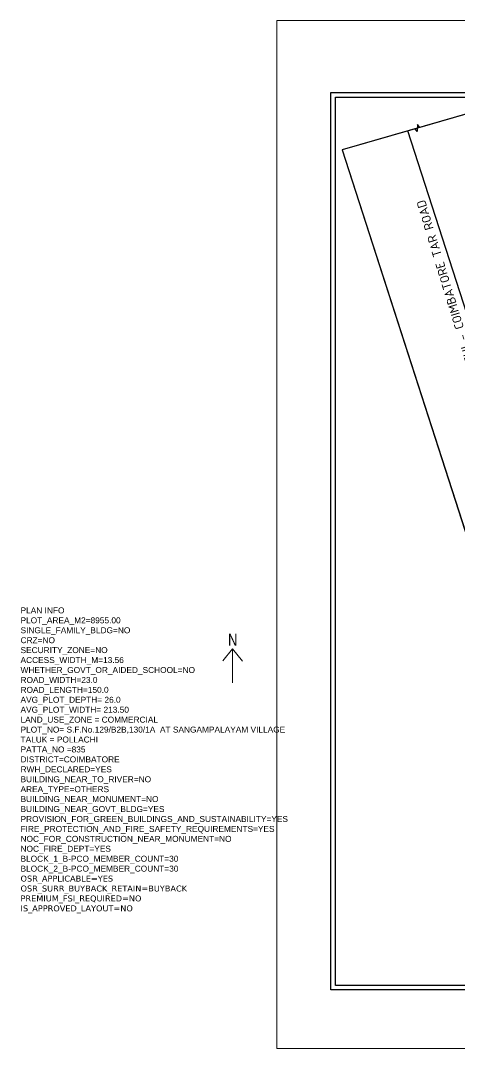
# Model space of a CAD drawing. Header units: metres. Extents: x 33037 to 86814, y -4407 to 25.
# Drawn here: x 86439.8 to 86513.5, y -4230.8 to -4058.3 of the extents above; entities that cross this region are included whole.
import ezdxf

# ---------------------------------------------------------------- set-up
doc = ezdxf.new("R2010")
doc.units = ezdxf.units.M
doc.header["$MEASUREMENT"] = 0
for name, color, linetype, lineweight in [('LOCATION_PLAN', 7, 'Continuous', 0), ('NORTH_DIRECTION', 7, 'Continuous', 0), ('NOTIFIED_ROAD', 183, 'Continuous', 13)]:
    doc.layers.add(name, color=color, linetype=linetype, lineweight=lineweight)
doc.layers.add('PLAN_INFO', color=1, linetype='Continuous', plot=False)
doc.layers.add('ROAD_WIDTH', color=1, linetype='Continuous')
doc.layers.add('SURRENDER_ROAD_WIDTH', color=2, linetype='Continuous')
doc.styles.add('ISO Proportional', font='isocpeur.ttf')
doc.styles.get("Standard").update_dxf_attribs({"font": 'arial.ttf'})
doc.styles.add('USA TEXT', font='GOTHIC.TTF', dxfattribs={"width": 0.8})

msp = doc.modelspace()

# ---------------------------------------------------------------- linework, layer by layer
at = {"linetype": 'Continuous'}
for p, q in [((86515.94278, -4073.58217), (86506.85525, -4076.19751)), ((86506.08646, -4076.41877), (86493.82855, -4079.94652)), ((86506.43063, -4076.89152), (86506.08646, -4076.41877)), ((86506.51108, -4075.72476), (86506.43063, -4076.89152)), ((86506.85525, -4076.19751), (86506.51108, -4075.72476)), ((86493.82855, -4079.94652), (86520.05017, -4161.16576))]:
    msp.add_line(p, q, dxfattribs=at)
for points in [[(86491.95709, -4070.35598), (86805.07732, -4070.35598), (86805.14908, -4220.96068), (86491.95709, -4220.96068)], [(86492.7198, -4071.11869), (86804.31461, -4071.11869), (86804.38637, -4220.19798), (86492.7198, -4220.19798)]]:
    msp.add_lwpolyline(points, close=True)
at = {"layer": 'LOCATION_PLAN'}
msp.add_lwpolyline([(86482.86849, -4058.26657), (86813.75348, -4058.26657), (86813.75348, -4230.77853), (86482.86849, -4230.77853)], close=True, dxfattribs=at)
at = {"layer": 'NORTH_DIRECTION'}
for points in [[(86475.43211, -4169.43326), (86475.43211, -4169.43326), (86475.43211, -4163.71716), (86473.79065, -4165.75257)], [(86477.08702, -4165.76926), (86477.08702, -4165.76926), (86475.43211, -4163.71716)]]:
    msp.add_lwpolyline(points, dxfattribs=at)
at = {"layer": 'NOTIFIED_ROAD', "color": 1}
msp.add_lwpolyline([(86520.05017, -4161.16576), (86542.1644, -4154.80141), (86515.94278, -4073.58217), (86493.82855, -4079.94652)], close=True, dxfattribs=at)
msp.add_lwpolyline([(86531.10729, -4157.98359), (86504.88566, -4076.76435)], dxfattribs=at)
at = {"layer": 'ROAD_WIDTH', "color": 1}
msp.add_lwpolyline([(86520.05017, -4161.16576), (86542.1644, -4154.80141), (86515.94278, -4073.58217), (86493.82855, -4079.94652)], close=True, dxfattribs=at)
at = {"layer": 'SURRENDER_ROAD_WIDTH'}
msp.add_lwpolyline([(86520.05017, -4161.16576), (86542.1644, -4154.80141), (86515.94278, -4073.58217), (86493.82855, -4079.94652)], close=True, dxfattribs=at)
at = {"layer": 'SURRENDER_ROAD_WIDTH', "ltscale": 400}
msp.add_lwpolyline([(86531.10729, -4157.98359), (86504.88566, -4076.76435)], dxfattribs=at)

# ---------------------------------------------------------------- texts
at = {"style": 'ISO Proportional'}
msp.add_text('EXISTING 23.0M WIDE POLLACHI - COIMBATORE TAR ROAD', height=1.5, rotation=106.9594253, dxfattribs=at).set_placement((86523.81202, -4140.97052))
at = {"layer": 'NORTH_DIRECTION', "insert": (86474.69142, -4161.18996), "char_height": 2, "attachment_point": 1, "style": 'USA TEXT'}
msp.add_mtext_dynamic_manual_height_columns('N', width=1.1850696, gutter_width=30, heights=[2.65126], dxfattribs=at)
at = {"layer": 'PLAN_INFO', "insert": (86439.83956, -4156.76031), "char_height": 1, "width": 53.1528123, "attachment_point": 1}
msp.add_mtext('PLAN INFO\\PPLOT_AREA_M2=8955.00\\PSINGLE_FAMILY_BLDG=NO\\PCRZ=NO\\PSECURITY_ZONE=NO\\PACCESS_WIDTH_M=13.56\\PWHETHER_GOVT_OR_AIDED_SCHOOL=NO\\PROAD_WIDTH=23.0\\PROAD_LENGTH=150.0\\PAVG_PLOT_DEPTH= 26.0\\PAVG_PLOT_WIDTH= 213.50\\PLAND_USE_ZONE = COMMERCIAL\\PPLOT_NO= {\\A1;S.F.No.129/B2B,130/1A  AT SANGAMPALAYAM VILLAGE}\\PTALUK = POLLACHI\\PPATTA_NO =835\\PDISTRICT=COIMBATORE\\PRWH_DECLARED=YES\\PBUILDING_NEAR_TO_RIVER=NO\\PAREA_TYPE=OTHERS\\PBUILDING_NEAR_MONUMENT=NO\\PBUILDING_NEAR_GOVT_BLDG=YES\\PPROVISION_FOR_GREEN_BUILDINGS_AND_SUSTAINABILITY=YES\\PFIRE_PROTECTION_AND_FIRE_SAFETY_REQUIREMENTS=YES\\PNOC_FOR_CONSTRUCTION_NEAR_MONUMENT=NO\\PNOC_FIRE_DEPT=YES\\PBLOCK_1_B-PCO_MEMBER_COUNT=30\\PBLOCK_2_B-PCO_MEMBER_COUNT=30\\P{\\fVerdana|b0|i0|c0|p34;OSR_APPLICABLE=YES\\POSR_SURR_BUYBACK_RETAIN=BUYBACK\\PPREMIUM_FSI_REQUIRED=NO\\PIS_APPROVED_LAYOUT=NO}', dxfattribs=at)

doc.saveas('drawing.dxf')
